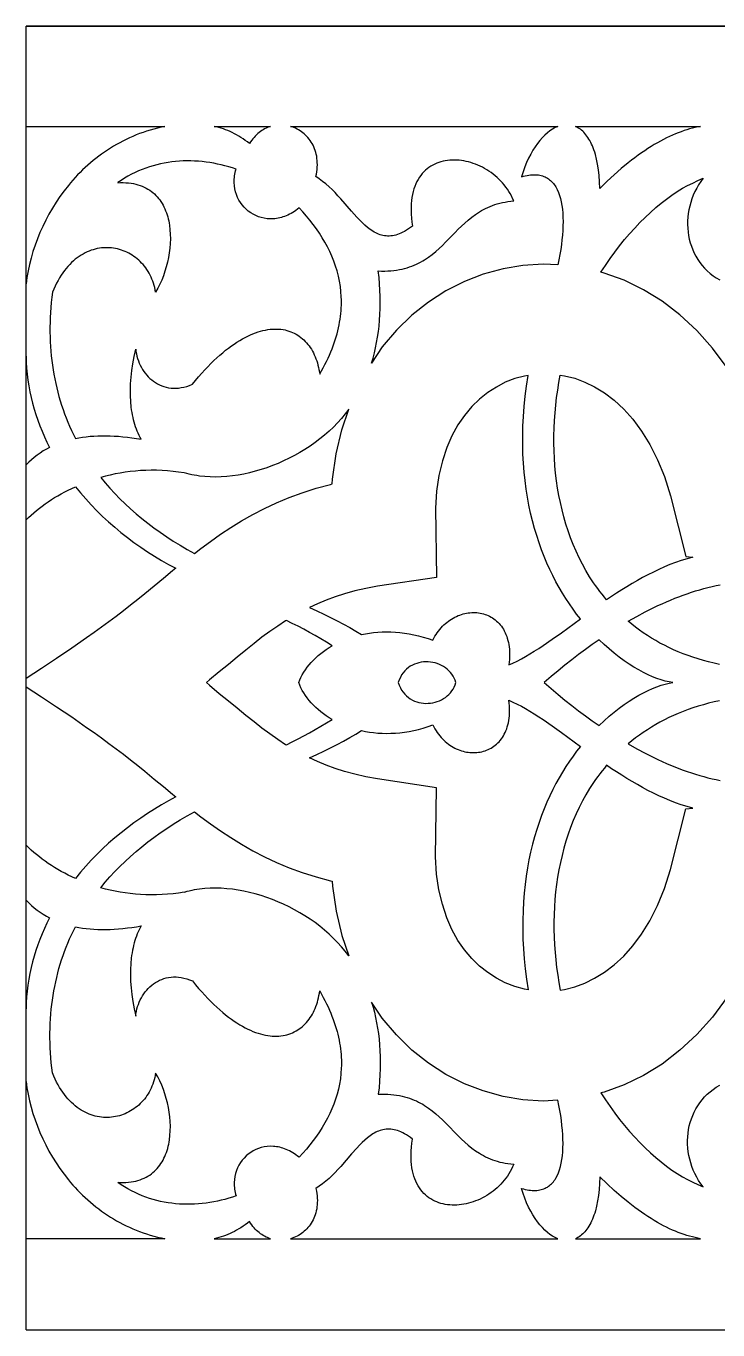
# Model space of a CAD drawing. Extents: x -52 to 65, y 51 to 91.
# Drawn here: x -51.87 to -30.65, y 51.4 to 91.4 of the extents above; entities that cross this region are included whole.
import ezdxf

# ---------------------------------------------------------------- set-up
doc = ezdxf.new("R2010")
doc.units = 0
doc.header["$MEASUREMENT"] = 0
doc.layers.get('0').update_dxf_attribs({"linetype": 'CONTINUOUS'})
doc.layers.add('LAYER_1', color=18, linetype='CONTINUOUS')

msp = doc.modelspace()

# ---------------------------------------------------------------- linework, layer by layer
msp.add_line((-51.868, 51.402), (-51.868, 91.402))
at = {"layer": 'LAYER_1'}
for points in [[(64.584, 91.402), (-30.084, 91.402), (-51.868, 91.402)], [(64.584, 91.388), (-51.868, 91.388)], [(-30.368, 80.915), (-30.817, 81.525), (-31.299, 82.058), (-31.82, 82.54), (-32.364, 82.963), (-32.937, 83.314), (-33.529, 83.602), (-34.14, 83.826), (-34.241, 83.849), (-34.103, 84.061), (-33.961, 84.267), (-33.816, 84.467), (-33.667, 84.662), (-33.515, 84.85), (-33.359, 85.031), (-33.202, 85.206), (-33.042, 85.373), (-32.881, 85.533), (-32.718, 85.686), (-32.555, 85.831), (-32.39, 85.968), (-32.226, 86.096), (-32.061, 86.215), (-31.897, 86.326), (-31.733, 86.428), (-31.581, 86.509), (-31.425, 86.587), (-31.266, 86.661), (-31.103, 86.731), (-31.176, 86.633), (-31.243, 86.532), (-31.303, 86.428), (-31.358, 86.322), (-31.407, 86.214), (-31.45, 86.105), (-31.486, 85.993), (-31.517, 85.881), (-31.542, 85.768), (-31.561, 85.654), (-31.574, 85.539), (-31.582, 85.425), (-31.583, 85.311), (-31.578, 85.197), (-31.568, 85.084), (-31.551, 84.972), (-31.529, 84.862), (-31.5, 84.753), (-31.466, 84.646), (-31.426, 84.541), (-31.38, 84.439), (-31.328, 84.339), (-31.271, 84.242), (-31.207, 84.149), (-31.137, 84.059), (-31.062, 83.974), (-30.981, 83.892), (-30.894, 83.815), (-30.801, 83.742), (-30.702, 83.675), (-30.598, 83.612)], [(-30.6, 71.817), (-30.769, 71.854), (-30.936, 71.895), (-31.099, 71.939), (-31.259, 71.987), (-31.416, 72.037), (-31.569, 72.091), (-31.72, 72.147), (-31.868, 72.207), (-32.012, 72.27), (-32.154, 72.335), (-32.292, 72.404), (-32.428, 72.475), (-32.56, 72.549), (-32.69, 72.626), (-32.816, 72.705), (-32.94, 72.787), (-33.061, 72.872), (-33.178, 72.959), (-33.293, 73.049), (-33.405, 73.141), (-33.143, 73.29), (-32.881, 73.43), (-32.621, 73.56), (-32.491, 73.622), (-32.361, 73.682), (-32.232, 73.739), (-32.103, 73.793), (-31.975, 73.846), (-31.846, 73.896), (-31.718, 73.943), (-31.591, 73.988), (-31.463, 74.031), (-31.336, 74.072), (-31.209, 74.109), (-31.082, 74.145), (-30.956, 74.178), (-30.83, 74.209), (-30.704, 74.237), (-30.579, 74.263)], [(-30.6, 70.705), (-30.769, 70.667), (-30.936, 70.626), (-31.099, 70.582), (-31.259, 70.535), (-31.416, 70.484), (-31.569, 70.431), (-31.72, 70.374), (-31.868, 70.314), (-32.012, 70.252), (-32.154, 70.186), (-32.292, 70.118), (-32.428, 70.046), (-32.56, 69.972), (-32.69, 69.896), (-32.816, 69.816), (-32.94, 69.734), (-33.061, 69.65), (-33.178, 69.562), (-33.293, 69.473), (-33.405, 69.381), (-33.143, 69.231), (-32.881, 69.092), (-32.621, 68.961), (-32.491, 68.899), (-32.362, 68.84), (-32.232, 68.783), (-32.103, 68.728), (-31.975, 68.676), (-31.847, 68.626), (-31.718, 68.578), (-31.591, 68.533), (-31.463, 68.49), (-31.336, 68.45), (-31.209, 68.412), (-31.083, 68.376), (-30.956, 68.343), (-30.83, 68.312), (-30.704, 68.284), (-30.579, 68.258)], [(-30.368, 61.606), (-30.817, 60.996), (-31.299, 60.464), (-31.82, 59.981), (-32.364, 59.558), (-32.937, 59.207), (-33.529, 58.919), (-34.139, 58.695), (-34.241, 58.673), (-34.103, 58.461), (-33.961, 58.255), (-33.816, 58.055), (-33.667, 57.86), (-33.514, 57.672), (-33.359, 57.491), (-33.202, 57.316), (-33.042, 57.149), (-32.881, 56.988), (-32.718, 56.836), (-32.555, 56.691), (-32.39, 56.554), (-32.226, 56.426), (-32.061, 56.306), (-31.897, 56.196), (-31.733, 56.094), (-31.581, 56.013), (-31.426, 55.935), (-31.266, 55.86), (-31.103, 55.79), (-31.176, 55.888), (-31.243, 55.989), (-31.303, 56.093), (-31.358, 56.199), (-31.407, 56.307), (-31.45, 56.417), (-31.486, 56.528), (-31.517, 56.64), (-31.542, 56.754), (-31.561, 56.868), (-31.574, 56.982), (-31.582, 57.097), (-31.583, 57.211), (-31.578, 57.324), (-31.567, 57.437), (-31.551, 57.549), (-31.529, 57.66), (-31.5, 57.769), (-31.466, 57.876), (-31.426, 57.981), (-31.38, 58.083), (-31.328, 58.183), (-31.27, 58.279), (-31.207, 58.372), (-31.137, 58.462), (-31.062, 58.548), (-30.981, 58.63), (-30.894, 58.707), (-30.801, 58.779), (-30.702, 58.847), (-30.598, 58.909)], [(-51.868, 51.402), (64.584, 51.402)], [(-51.868, 51.402), (-30.084, 51.402), (64.584, 51.402)]]:
    msp.add_lwpolyline(points, dxfattribs=at)
for points in [[(-51.868, 83.496), (-51.868, 88.323), (-47.611, 88.323), (-47.726, 88.299), (-47.84, 88.272), (-47.952, 88.243), (-48.063, 88.211), (-48.172, 88.177), (-48.28, 88.14), (-48.387, 88.102), (-48.492, 88.061), (-48.596, 88.018), (-48.699, 87.972), (-48.8, 87.925), (-48.899, 87.875), (-48.997, 87.824), (-49.094, 87.77), (-49.189, 87.714), (-49.283, 87.657), (-49.375, 87.598), (-49.465, 87.537), (-49.554, 87.474), (-49.642, 87.409), (-49.728, 87.343), (-49.812, 87.274), (-49.895, 87.205), (-49.977, 87.134), (-50.057, 87.061), (-50.135, 86.987), (-50.212, 86.911), (-50.287, 86.834), (-50.36, 86.756), (-50.432, 86.676), (-50.503, 86.595), (-50.571, 86.513), (-50.704, 86.345), (-50.83, 86.173), (-50.949, 85.996), (-51.062, 85.817), (-51.168, 85.633), (-51.267, 85.447), (-51.359, 85.258), (-51.444, 85.067), (-51.522, 84.874), (-51.593, 84.679), (-51.657, 84.483), (-51.714, 84.286), (-51.764, 84.089), (-51.806, 83.891), (-51.841, 83.693)], [(-44.377, 88.323), (-44.422, 88.307), (-44.466, 88.289), (-44.51, 88.269), (-44.554, 88.247), (-44.597, 88.223), (-44.639, 88.196), (-44.681, 88.167), (-44.722, 88.136), (-44.762, 88.102), (-44.802, 88.066), (-44.84, 88.028), (-44.878, 87.987), (-44.914, 87.943), (-44.95, 87.898), (-44.984, 87.849), (-45.017, 87.799), (-45.081, 87.848), (-45.147, 87.895), (-45.212, 87.94), (-45.278, 87.983), (-45.344, 88.024), (-45.411, 88.062), (-45.478, 88.098), (-45.546, 88.132), (-45.613, 88.163), (-45.681, 88.193), (-45.75, 88.22), (-45.818, 88.245), (-45.887, 88.268), (-45.957, 88.288), (-46.026, 88.307), (-46.096, 88.323)], [(-35.563, 88.323), (-35.643, 88.286), (-35.723, 88.241), (-35.802, 88.188), (-35.881, 88.127), (-35.959, 88.058), (-36.036, 87.98), (-36.112, 87.895), (-36.185, 87.802), (-36.257, 87.701), (-36.326, 87.592), (-36.393, 87.476), (-36.456, 87.351), (-36.517, 87.219), (-36.573, 87.08), (-36.626, 86.933), (-36.675, 86.778), (-36.616, 86.795), (-36.559, 86.809), (-36.504, 86.82), (-36.45, 86.829), (-36.397, 86.836), (-36.347, 86.84), (-36.297, 86.842), (-36.249, 86.841), (-36.202, 86.838), (-36.157, 86.833), (-36.114, 86.825), (-36.071, 86.816), (-36.031, 86.804), (-35.991, 86.79), (-35.953, 86.774), (-35.916, 86.756), (-35.881, 86.736), (-35.847, 86.713), (-35.815, 86.689), (-35.783, 86.663), (-35.753, 86.635), (-35.725, 86.605), (-35.697, 86.573), (-35.671, 86.539), (-35.646, 86.504), (-35.623, 86.467), (-35.58, 86.387), (-35.541, 86.301), (-35.508, 86.209), (-35.479, 86.11), (-35.455, 86.005), (-35.436, 85.895), (-35.421, 85.78), (-35.41, 85.66), (-35.404, 85.534), (-35.402, 85.405), (-35.404, 85.27), (-35.41, 85.132), (-35.42, 84.99), (-35.434, 84.845), (-35.452, 84.697), (-35.473, 84.545), (-35.498, 84.391), (-35.527, 84.234), (-35.559, 84.075), (-36.007, 84.101), (-36.632, 84.059), (-37.239, 83.956), (-37.846, 83.789), (-38.428, 83.569), (-38.996, 83.28), (-39.526, 82.935), (-40.037, 82.535), (-40.505, 82.07), (-40.944, 81.559), (-41.273, 81.065), (-41.229, 81.217), (-41.188, 81.373), (-41.151, 81.532), (-41.118, 81.694), (-41.089, 81.86), (-41.064, 82.028), (-41.044, 82.2), (-41.028, 82.375), (-41.016, 82.554), (-41.009, 82.735), (-41.007, 82.92), (-41.009, 83.107), (-41.016, 83.298), (-41.028, 83.492), (-41.045, 83.688), (-41.068, 83.888), (-40.966, 83.885), (-40.868, 83.886), (-40.773, 83.889), (-40.681, 83.895), (-40.592, 83.904), (-40.505, 83.916), (-40.421, 83.93), (-40.34, 83.947), (-40.261, 83.967), (-40.184, 83.988), (-40.11, 84.012), (-40.038, 84.039), (-39.968, 84.067), (-39.9, 84.097), (-39.833, 84.129), (-39.769, 84.163), (-39.706, 84.198), (-39.645, 84.235), (-39.528, 84.314), (-39.415, 84.398), (-39.307, 84.486), (-39.203, 84.578), (-39.102, 84.674), (-39.003, 84.771), (-38.905, 84.87), (-38.711, 85.069), (-38.613, 85.168), (-38.514, 85.265), (-38.412, 85.36), (-38.307, 85.452), (-38.198, 85.54), (-38.084, 85.623), (-37.965, 85.702), (-37.903, 85.739), (-37.84, 85.774), (-37.775, 85.808), (-37.707, 85.839), (-37.638, 85.869), (-37.567, 85.897), (-37.494, 85.923), (-37.419, 85.947), (-37.341, 85.968), (-37.261, 85.987), (-37.178, 86.004), (-37.093, 86.018), (-37.005, 86.03), (-36.914, 86.038), (-36.947, 86.114), (-36.983, 86.189), (-37.022, 86.261), (-37.064, 86.331), (-37.108, 86.399), (-37.155, 86.464), (-37.205, 86.528), (-37.257, 86.589), (-37.311, 86.648), (-37.367, 86.705), (-37.425, 86.759), (-37.485, 86.811), (-37.546, 86.86), (-37.61, 86.907), (-37.674, 86.951), (-37.74, 86.993), (-37.807, 87.033), (-37.876, 87.069), (-37.945, 87.103), (-38.015, 87.135), (-38.086, 87.163), (-38.157, 87.189), (-38.229, 87.212), (-38.301, 87.232), (-38.373, 87.249), (-38.446, 87.264), (-38.518, 87.275), (-38.59, 87.284), (-38.662, 87.289), (-38.734, 87.291), (-38.804, 87.29), (-38.875, 87.286), (-38.944, 87.279), (-39.013, 87.268), (-39.08, 87.255), (-39.147, 87.238), (-39.212, 87.217), (-39.275, 87.194), (-39.337, 87.166), (-39.398, 87.136), (-39.456, 87.102), (-39.513, 87.064), (-39.568, 87.023), (-39.62, 86.978), (-39.67, 86.929), (-39.718, 86.877), (-39.763, 86.821), (-39.806, 86.762), (-39.846, 86.698), (-39.882, 86.631), (-39.916, 86.56), (-39.947, 86.485), (-39.974, 86.406), (-39.998, 86.323), (-40.019, 86.235), (-40.035, 86.144), (-40.048, 86.049), (-40.057, 85.95), (-40.062, 85.846), (-40.063, 85.739), (-40.06, 85.627), (-40.052, 85.51), (-40.039, 85.39), (-40.022, 85.265), (-40.083, 85.219), (-40.143, 85.177), (-40.202, 85.139), (-40.259, 85.104), (-40.316, 85.074), (-40.371, 85.048), (-40.426, 85.025), (-40.479, 85.006), (-40.532, 84.99), (-40.583, 84.977), (-40.634, 84.968), (-40.684, 84.962), (-40.733, 84.959), (-40.782, 84.959), (-40.83, 84.962), (-40.877, 84.968), (-40.923, 84.977), (-40.969, 84.988), (-41.014, 85.002), (-41.058, 85.018), (-41.103, 85.037), (-41.146, 85.058), (-41.189, 85.081), (-41.232, 85.106), (-41.316, 85.163), (-41.399, 85.226), (-41.481, 85.296), (-41.562, 85.372), (-41.643, 85.454), (-41.724, 85.539), (-41.886, 85.72), (-42.218, 86.102), (-42.305, 86.198), (-42.394, 86.292), (-42.485, 86.383), (-42.578, 86.472), (-42.674, 86.557), (-42.774, 86.638), (-42.876, 86.714), (-42.983, 86.783), (-42.967, 86.858), (-42.954, 86.932), (-42.945, 87.005), (-42.939, 87.075), (-42.936, 87.145), (-42.937, 87.212), (-42.941, 87.279), (-42.947, 87.343), (-42.957, 87.406), (-42.969, 87.467), (-42.984, 87.526), (-43.001, 87.584), (-43.022, 87.64), (-43.044, 87.694), (-43.069, 87.746), (-43.096, 87.797), (-43.125, 87.845), (-43.156, 87.892), (-43.189, 87.936), (-43.224, 87.979), (-43.261, 88.019), (-43.3, 88.058), (-43.34, 88.094), (-43.381, 88.128), (-43.424, 88.161), (-43.468, 88.191), (-43.514, 88.218), (-43.56, 88.244), (-43.608, 88.267), (-43.657, 88.288), (-43.706, 88.307), (-43.756, 88.323)], [(-31.189, 88.323), (-31.271, 88.307), (-31.353, 88.289), (-31.436, 88.269), (-31.52, 88.246), (-31.605, 88.22), (-31.691, 88.193), (-31.778, 88.162), (-31.866, 88.129), (-31.955, 88.093), (-32.044, 88.055), (-32.135, 88.014), (-32.227, 87.97), (-32.319, 87.923), (-32.413, 87.873), (-32.507, 87.82), (-32.603, 87.764), (-32.7, 87.705), (-32.797, 87.643), (-32.896, 87.578), (-32.996, 87.51), (-33.097, 87.438), (-33.199, 87.364), (-33.302, 87.285), (-33.406, 87.204), (-33.617, 87.03), (-33.833, 86.842), (-34.053, 86.64), (-34.278, 86.423), (-34.285, 86.626), (-34.297, 86.817), (-34.317, 86.996), (-34.342, 87.164), (-34.374, 87.321), (-34.411, 87.466), (-34.431, 87.534), (-34.453, 87.6), (-34.476, 87.663), (-34.5, 87.723), (-34.525, 87.781), (-34.552, 87.835), (-34.579, 87.887), (-34.608, 87.937), (-34.637, 87.983), (-34.668, 88.027), (-34.699, 88.068), (-34.732, 88.107), (-34.765, 88.143), (-34.799, 88.177), (-34.834, 88.207), (-34.869, 88.236), (-34.906, 88.261), (-34.943, 88.284), (-34.98, 88.305), (-35.018, 88.323)], [(-50.355, 78.751), (-50.246, 78.772), (-50.134, 78.79), (-50.021, 78.805), (-49.905, 78.817), (-49.787, 78.825), (-49.667, 78.831), (-49.544, 78.834), (-49.419, 78.834), (-49.292, 78.831), (-49.163, 78.825), (-49.032, 78.816), (-48.898, 78.804), (-48.762, 78.788), (-48.623, 78.77), (-48.483, 78.749), (-48.34, 78.725), (-48.34, 78.725), (-48.371, 78.784), (-48.402, 78.846), (-48.431, 78.909), (-48.458, 78.973), (-48.484, 79.04), (-48.508, 79.108), (-48.531, 79.177), (-48.552, 79.249), (-48.572, 79.322), (-48.589, 79.396), (-48.605, 79.473), (-48.62, 79.551), (-48.632, 79.631), (-48.643, 79.713), (-48.66, 79.881), (-48.669, 80.057), (-48.67, 80.24), (-48.663, 80.43), (-48.649, 80.627), (-48.626, 80.832), (-48.595, 81.044), (-48.556, 81.264), (-48.507, 81.492), (-48.498, 81.418), (-48.485, 81.344), (-48.468, 81.272), (-48.448, 81.201), (-48.424, 81.131), (-48.397, 81.063), (-48.367, 80.996), (-48.333, 80.932), (-48.296, 80.869), (-48.257, 80.808), (-48.214, 80.75), (-48.168, 80.695), (-48.12, 80.642), (-48.069, 80.592), (-48.015, 80.546), (-47.959, 80.503), (-47.9, 80.463), (-47.839, 80.427), (-47.775, 80.394), (-47.709, 80.366), (-47.641, 80.342), (-47.571, 80.323), (-47.498, 80.308), (-47.424, 80.298), (-47.348, 80.293), (-47.27, 80.293), (-47.19, 80.298), (-47.109, 80.309), (-47.026, 80.325), (-46.942, 80.348), (-46.856, 80.376), (-46.769, 80.411), (-46.673, 80.529), (-46.577, 80.642), (-46.482, 80.75), (-46.388, 80.853), (-46.294, 80.952), (-46.201, 81.047), (-46.109, 81.137), (-46.017, 81.222), (-45.927, 81.304), (-45.837, 81.381), (-45.748, 81.454), (-45.66, 81.522), (-45.573, 81.587), (-45.486, 81.647), (-45.401, 81.704), (-45.317, 81.756), (-45.233, 81.805), (-45.151, 81.85), (-45.069, 81.891), (-44.989, 81.928), (-44.91, 81.962), (-44.832, 81.992), (-44.755, 82.018), (-44.679, 82.041), (-44.604, 82.06), (-44.531, 82.076), (-44.458, 82.089), (-44.387, 82.099), (-44.318, 82.105), (-44.249, 82.108), (-44.182, 82.108), (-44.116, 82.105), (-44.052, 82.099), (-43.989, 82.09), (-43.927, 82.078), (-43.867, 82.063), (-43.809, 82.045), (-43.751, 82.025), (-43.696, 82.002), (-43.642, 81.976), (-43.589, 81.948), (-43.538, 81.917), (-43.489, 81.884), (-43.441, 81.849), (-43.395, 81.811), (-43.35, 81.771), (-43.307, 81.728), (-43.266, 81.684), (-43.227, 81.637), (-43.19, 81.588), (-43.154, 81.537), (-43.12, 81.485), (-43.088, 81.43), (-43.058, 81.374), (-43.029, 81.315), (-43.003, 81.255), (-42.979, 81.194), (-42.956, 81.13), (-42.936, 81.066), (-42.917, 80.999), (-42.901, 80.931), (-42.886, 80.862), (-42.874, 80.792), (-42.864, 80.72), (-42.807, 80.82), (-42.754, 80.919), (-42.703, 81.017), (-42.654, 81.114), (-42.608, 81.211), (-42.565, 81.307), (-42.525, 81.403), (-42.486, 81.498), (-42.451, 81.592), (-42.418, 81.685), (-42.387, 81.778), (-42.359, 81.87), (-42.333, 81.961), (-42.31, 82.052), (-42.288, 82.142), (-42.27, 82.232), (-42.253, 82.32), (-42.239, 82.408), (-42.227, 82.496), (-42.217, 82.583), (-42.209, 82.669), (-42.203, 82.755), (-42.2, 82.839), (-42.198, 82.924), (-42.199, 83.007), (-42.201, 83.091), (-42.212, 83.255), (-42.231, 83.417), (-42.257, 83.576), (-42.29, 83.733), (-42.33, 83.888), (-42.377, 84.04), (-42.431, 84.19), (-42.49, 84.338), (-42.556, 84.484), (-42.628, 84.627), (-42.705, 84.768), (-42.787, 84.908), (-42.874, 85.044), (-42.967, 85.179), (-43.063, 85.312), (-43.165, 85.443), (-43.27, 85.572), (-43.379, 85.699), (-43.492, 85.824), (-43.541, 85.785), (-43.591, 85.748), (-43.641, 85.714), (-43.69, 85.683), (-43.74, 85.654), (-43.79, 85.627), (-43.84, 85.603), (-43.89, 85.581), (-43.94, 85.562), (-43.99, 85.545), (-44.04, 85.53), (-44.089, 85.517), (-44.139, 85.507), (-44.188, 85.498), (-44.236, 85.492), (-44.285, 85.488), (-44.381, 85.486), (-44.474, 85.491), (-44.566, 85.505), (-44.655, 85.525), (-44.742, 85.552), (-44.825, 85.587), (-44.905, 85.627), (-44.981, 85.674), (-45.053, 85.726), (-45.121, 85.784), (-45.184, 85.847), (-45.242, 85.915), (-45.294, 85.988), (-45.341, 86.065), (-45.382, 86.146), (-45.416, 86.231), (-45.444, 86.319), (-45.465, 86.411), (-45.479, 86.505), (-45.485, 86.602), (-45.485, 86.651), (-45.483, 86.701), (-45.479, 86.752), (-45.473, 86.803), (-45.465, 86.854), (-45.454, 86.906), (-45.442, 86.958), (-45.427, 87.01), (-45.54, 87.048), (-45.654, 87.082), (-45.769, 87.114), (-45.884, 87.143), (-45.999, 87.169), (-46.115, 87.193), (-46.232, 87.213), (-46.348, 87.229), (-46.465, 87.243), (-46.582, 87.254), (-46.699, 87.261), (-46.816, 87.266), (-46.933, 87.266), (-47.05, 87.264), (-47.166, 87.258), (-47.283, 87.249), (-47.399, 87.236), (-47.515, 87.22), (-47.63, 87.2), (-47.745, 87.177), (-47.859, 87.149), (-47.972, 87.119), (-48.085, 87.084), (-48.197, 87.046), (-48.308, 87.004), (-48.418, 86.958), (-48.528, 86.908), (-48.636, 86.854), (-48.743, 86.796), (-48.849, 86.734), (-48.954, 86.668), (-49.057, 86.598), (-49.058, 86.597), (-48.971, 86.6), (-48.887, 86.6), (-48.805, 86.597), (-48.726, 86.591), (-48.65, 86.581), (-48.576, 86.568), (-48.505, 86.553), (-48.437, 86.534), (-48.371, 86.513), (-48.307, 86.489), (-48.246, 86.462), (-48.188, 86.433), (-48.132, 86.401), (-48.078, 86.367), (-48.027, 86.33), (-47.978, 86.292), (-47.931, 86.251), (-47.887, 86.207), (-47.845, 86.162), (-47.805, 86.115), (-47.768, 86.066), (-47.733, 86.015), (-47.699, 85.962), (-47.668, 85.908), (-47.64, 85.852), (-47.613, 85.794), (-47.588, 85.736), (-47.565, 85.675), (-47.545, 85.614), (-47.526, 85.551), (-47.509, 85.487), (-47.495, 85.422), (-47.482, 85.356), (-47.471, 85.289), (-47.455, 85.153), (-47.446, 85.014), (-47.444, 84.873), (-47.448, 84.73), (-47.46, 84.587), (-47.478, 84.443), (-47.502, 84.3), (-47.532, 84.158), (-47.568, 84.017), (-47.61, 83.878), (-47.657, 83.742), (-47.709, 83.61), (-47.766, 83.481), (-47.828, 83.357), (-47.895, 83.238), (-47.907, 83.309), (-47.922, 83.379), (-47.939, 83.447), (-47.959, 83.513), (-47.982, 83.578), (-48.007, 83.641), (-48.034, 83.703), (-48.063, 83.763), (-48.094, 83.821), (-48.128, 83.877), (-48.163, 83.932), (-48.201, 83.985), (-48.24, 84.036), (-48.281, 84.085), (-48.324, 84.132), (-48.368, 84.177), (-48.414, 84.22), (-48.462, 84.261), (-48.511, 84.3), (-48.561, 84.336), (-48.613, 84.371), (-48.666, 84.403), (-48.72, 84.433), (-48.775, 84.461), (-48.831, 84.486), (-48.888, 84.509), (-48.946, 84.53), (-49.005, 84.548), (-49.065, 84.563), (-49.125, 84.576), (-49.185, 84.587), (-49.247, 84.595), (-49.308, 84.6), (-49.371, 84.603), (-49.433, 84.602), (-49.496, 84.6), (-49.559, 84.594), (-49.622, 84.585), (-49.684, 84.574), (-49.747, 84.559), (-49.81, 84.542), (-49.873, 84.522), (-49.935, 84.498), (-49.997, 84.472), (-50.059, 84.442), (-50.12, 84.409), (-50.181, 84.374), (-50.241, 84.334), (-50.3, 84.292), (-50.359, 84.246), (-50.417, 84.197), (-50.474, 84.145), (-50.53, 84.089), (-50.585, 84.029), (-50.639, 83.967), (-50.691, 83.9), (-50.743, 83.83), (-50.793, 83.757), (-50.842, 83.679), (-50.889, 83.599), (-50.935, 83.514), (-50.979, 83.425), (-51.021, 83.333), (-51.062, 83.237), (-51.081, 83.081), (-51.096, 82.925), (-51.109, 82.771), (-51.12, 82.618), (-51.128, 82.465), (-51.133, 82.314), (-51.135, 82.164), (-51.135, 82.014), (-51.132, 81.866), (-51.127, 81.719), (-51.119, 81.573), (-51.108, 81.428), (-51.095, 81.284), (-51.079, 81.14), (-51.061, 80.998), (-51.04, 80.858), (-51.016, 80.718), (-50.99, 80.579), (-50.961, 80.441), (-50.93, 80.305), (-50.896, 80.169), (-50.859, 80.035), (-50.82, 79.901), (-50.779, 79.769), (-50.735, 79.638), (-50.688, 79.508), (-50.639, 79.379), (-50.587, 79.251), (-50.533, 79.124), (-50.476, 78.999), (-50.417, 78.875)], [(-51.868, 77.938), (-51.868, 81.273), (-51.864, 81.089), (-51.854, 80.905), (-51.837, 80.722), (-51.816, 80.541), (-51.788, 80.361), (-51.755, 80.182), (-51.717, 80.005), (-51.673, 79.829), (-51.624, 79.654), (-51.571, 79.481), (-51.512, 79.31), (-51.448, 79.14), (-51.379, 78.972), (-51.306, 78.805), (-51.228, 78.641), (-51.146, 78.478), (-51.246, 78.424), (-51.344, 78.366), (-51.438, 78.304), (-51.53, 78.238), (-51.619, 78.169), (-51.705, 78.096), (-51.788, 78.019)], [(-43.179, 73.569), (-42.957, 73.466), (-42.741, 73.363), (-42.531, 73.26), (-42.328, 73.157), (-42.131, 73.053), (-41.941, 72.949), (-41.758, 72.843), (-41.584, 72.736), (-41.462, 72.76), (-41.337, 72.78), (-41.21, 72.796), (-41.081, 72.808), (-40.949, 72.815), (-40.816, 72.818), (-40.681, 72.816), (-40.543, 72.809), (-40.404, 72.797), (-40.264, 72.779), (-40.122, 72.757), (-39.978, 72.729), (-39.834, 72.695), (-39.688, 72.656), (-39.54, 72.61), (-39.392, 72.559), (-39.362, 72.62), (-39.329, 72.68), (-39.295, 72.736), (-39.259, 72.791), (-39.221, 72.843), (-39.182, 72.893), (-39.141, 72.941), (-39.099, 72.987), (-39.056, 73.03), (-39.011, 73.071), (-38.966, 73.109), (-38.919, 73.145), (-38.872, 73.179), (-38.823, 73.211), (-38.774, 73.24), (-38.724, 73.267), (-38.673, 73.292), (-38.622, 73.314), (-38.571, 73.334), (-38.519, 73.352), (-38.466, 73.367), (-38.414, 73.38), (-38.361, 73.391), (-38.308, 73.399), (-38.255, 73.405), (-38.203, 73.409), (-38.15, 73.41), (-38.098, 73.409), (-38.046, 73.406), (-37.994, 73.4), (-37.943, 73.392), (-37.893, 73.381), (-37.843, 73.369), (-37.794, 73.354), (-37.746, 73.336), (-37.698, 73.316), (-37.652, 73.294), (-37.607, 73.27), (-37.563, 73.243), (-37.52, 73.214), (-37.478, 73.182), (-37.438, 73.148), (-37.399, 73.112), (-37.362, 73.073), (-37.326, 73.032), (-37.292, 72.989), (-37.26, 72.943), (-37.23, 72.895), (-37.202, 72.845), (-37.176, 72.792), (-37.151, 72.737), (-37.129, 72.679), (-37.11, 72.619), (-37.092, 72.557), (-37.078, 72.492), (-37.065, 72.425), (-37.055, 72.355), (-37.048, 72.283), (-37.044, 72.209), (-37.043, 72.132), (-37.044, 72.053), (-37.048, 71.971), (-37.056, 71.887), (-37.067, 71.801), (-36.939, 71.857), (-36.81, 71.919), (-36.68, 71.987), (-36.549, 72.06), (-36.417, 72.138), (-36.283, 72.221), (-36.148, 72.307), (-36.012, 72.398), (-35.735, 72.589), (-35.453, 72.792), (-34.871, 73.219), (-34.984, 73.365), (-35.096, 73.516), (-35.206, 73.673), (-35.313, 73.836), (-35.418, 74.004), (-35.52, 74.178), (-35.619, 74.357), (-35.715, 74.542), (-35.807, 74.733), (-35.896, 74.929), (-35.98, 75.13), (-36.061, 75.337), (-36.138, 75.55), (-36.209, 75.769), (-36.277, 75.993), (-36.339, 76.223), (-36.395, 76.458), (-36.447, 76.699), (-36.493, 76.946), (-36.533, 77.199), (-36.567, 77.457), (-36.594, 77.721), (-36.615, 77.991), (-36.63, 78.267), (-36.637, 78.548), (-36.637, 78.836), (-36.63, 79.129), (-36.615, 79.427), (-36.592, 79.732), (-36.561, 80.043), (-36.522, 80.359), (-36.475, 80.681), (-36.585, 80.663), (-36.881, 80.585), (-37.172, 80.476), (-37.444, 80.326), (-37.707, 80.159), (-37.96, 79.959), (-38.199, 79.728), (-38.423, 79.458), (-38.624, 79.172), (-38.81, 78.835), (-38.962, 78.474), (-39.097, 78.061), (-39.206, 77.617), (-39.277, 77.136), (-39.311, 76.607), (-39.277, 74.486), (-41.087, 74.215), (-41.45, 74.148), (-41.789, 74.073), (-42.099, 73.987), (-42.391, 73.896), (-42.668, 73.792), (-42.935, 73.678)], [(-31.419, 75.112), (-31.598, 75.062), (-31.775, 75.007), (-31.95, 74.946), (-32.123, 74.879), (-32.294, 74.808), (-32.464, 74.733), (-32.631, 74.653), (-32.797, 74.57), (-32.961, 74.482), (-33.123, 74.392), (-33.284, 74.299), (-33.443, 74.202), (-33.601, 74.104), (-33.757, 74.004), (-34.064, 73.798), (-34.135, 73.883), (-34.204, 73.969), (-34.272, 74.056), (-34.338, 74.145), (-34.402, 74.235), (-34.464, 74.325), (-34.585, 74.51), (-34.698, 74.7), (-34.805, 74.893), (-34.906, 75.09), (-35, 75.291), (-35.088, 75.495), (-35.169, 75.702), (-35.244, 75.912), (-35.314, 76.126), (-35.376, 76.342), (-35.433, 76.56), (-35.484, 76.781), (-35.529, 77.004), (-35.568, 77.228), (-35.601, 77.455), (-35.629, 77.683), (-35.65, 77.912), (-35.667, 78.142), (-35.677, 78.373), (-35.682, 78.605), (-35.681, 78.838), (-35.675, 79.071), (-35.664, 79.304), (-35.647, 79.537), (-35.625, 79.769), (-35.598, 80.002), (-35.566, 80.233), (-35.529, 80.464), (-35.486, 80.694), (-35.358, 80.676), (-35.042, 80.595), (-34.737, 80.482), (-34.432, 80.331), (-34.126, 80.149), (-33.83, 79.923), (-33.539, 79.651), (-33.266, 79.341), (-32.994, 78.978), (-32.737, 78.565), (-32.502, 78.095), (-32.288, 77.579), (-32.101, 76.994), (-31.638, 75.13)], [(-47.017, 77.695), (-47.19, 77.72), (-47.361, 77.741), (-47.531, 77.756), (-47.699, 77.767), (-47.866, 77.773), (-48.031, 77.774), (-48.195, 77.77), (-48.356, 77.763), (-48.516, 77.751), (-48.674, 77.734), (-48.83, 77.714), (-48.984, 77.69), (-49.136, 77.661), (-49.286, 77.629), (-49.433, 77.594), (-49.579, 77.555), (-49.441, 77.387), (-49.298, 77.223), (-49.149, 77.061), (-48.994, 76.902), (-48.834, 76.746), (-48.668, 76.593), (-48.497, 76.443), (-48.32, 76.295), (-48.138, 76.151), (-47.95, 76.009), (-47.756, 75.871), (-47.557, 75.735), (-47.353, 75.603), (-47.143, 75.473), (-46.928, 75.347), (-46.707, 75.223), (-46.511, 75.376), (-46.215, 75.594), (-45.91, 75.812), (-45.585, 76.018), (-45.26, 76.22), (-44.916, 76.42), (-44.558, 76.602), (-44.185, 76.776), (-43.799, 76.942), (-43.398, 77.085), (-42.973, 77.222), (-42.534, 77.342), (-42.482, 77.355), (-42.472, 77.503), (-42.362, 78.277), (-42.181, 79.019), (-41.975, 79.645), (-42.083, 79.503), (-42.198, 79.365), (-42.318, 79.23), (-42.445, 79.1), (-42.578, 78.975), (-42.716, 78.854), (-42.86, 78.737), (-43.007, 78.625), (-43.159, 78.518), (-43.315, 78.416), (-43.475, 78.319), (-43.638, 78.228), (-43.804, 78.141), (-43.972, 78.06), (-44.142, 77.985), (-44.315, 77.916), (-44.488, 77.852), (-44.663, 77.795), (-44.838, 77.744), (-45.014, 77.699), (-45.19, 77.66), (-45.365, 77.628), (-45.54, 77.602), (-45.713, 77.584), (-45.885, 77.572), (-46.055, 77.568), (-46.223, 77.57), (-46.389, 77.58), (-46.552, 77.598), (-46.632, 77.609), (-46.711, 77.623), (-46.789, 77.638), (-46.867, 77.655), (-46.943, 77.675), (-47.019, 77.696)], [(-51.868, 71.391), (-51.868, 76.251), (-51.792, 76.325), (-51.713, 76.398), (-51.631, 76.469), (-51.547, 76.54), (-51.461, 76.609), (-51.372, 76.677), (-51.28, 76.744), (-51.187, 76.809), (-51.091, 76.873), (-50.993, 76.935), (-50.892, 76.995), (-50.79, 77.054), (-50.685, 77.111), (-50.578, 77.166), (-50.469, 77.22), (-50.358, 77.271), (-50.203, 77.08), (-50.041, 76.894), (-49.874, 76.712), (-49.701, 76.534), (-49.522, 76.36), (-49.339, 76.191), (-49.15, 76.026), (-48.958, 75.866), (-48.76, 75.711), (-48.559, 75.561), (-48.353, 75.415), (-48.144, 75.275), (-47.931, 75.14), (-47.716, 75.011), (-47.497, 74.887), (-47.275, 74.768), (-47.38, 74.686), (-47.652, 74.452), (-47.939, 74.223), (-48.225, 73.982), (-48.444, 73.806), (-48.664, 73.632), (-48.886, 73.461), (-49.109, 73.292), (-49.333, 73.124), (-49.558, 72.959), (-49.784, 72.796), (-50.012, 72.634), (-50.47, 72.315), (-50.932, 72.002), (-51.398, 71.694)], [(-43.508, 71.261), (-43.476, 71.341), (-43.44, 71.421), (-43.398, 71.501), (-43.352, 71.579), (-43.302, 71.656), (-43.247, 71.732), (-43.188, 71.807), (-43.125, 71.88), (-43.058, 71.952), (-42.987, 72.022), (-42.912, 72.089), (-42.833, 72.155), (-42.751, 72.218), (-42.665, 72.279), (-42.575, 72.337), (-42.482, 72.393), (-42.654, 72.499), (-42.827, 72.602), (-43.001, 72.703), (-43.176, 72.8), (-43.352, 72.895), (-43.529, 72.988), (-43.707, 73.078), (-43.885, 73.167), (-43.914, 73.156), (-44.152, 72.995), (-44.391, 72.824), (-44.635, 72.653), (-44.878, 72.455), (-45.132, 72.255), (-45.394, 72.037), (-45.661, 71.819), (-45.944, 71.591), (-46.239, 71.344), (-46.34, 71.261), (-46.239, 71.178), (-45.944, 70.931), (-45.661, 70.702), (-45.394, 70.484), (-45.132, 70.266), (-44.878, 70.066), (-44.635, 69.869), (-44.391, 69.698), (-44.152, 69.526), (-43.914, 69.365), (-43.885, 69.355), (-43.707, 69.443), (-43.529, 69.534), (-43.352, 69.626), (-43.176, 69.721), (-43.001, 69.819), (-42.827, 69.919), (-42.654, 70.022), (-42.482, 70.129), (-42.575, 70.184), (-42.665, 70.242), (-42.751, 70.303), (-42.833, 70.367), (-42.912, 70.432), (-42.987, 70.5), (-43.058, 70.57), (-43.125, 70.641), (-43.188, 70.714), (-43.247, 70.789), (-43.302, 70.865), (-43.352, 70.943), (-43.398, 71.021), (-43.44, 71.1), (-43.476, 71.18)], [(-32.035, 71.261), (-32.148, 71.28), (-32.267, 71.308), (-32.391, 71.344), (-32.52, 71.388), (-32.654, 71.441), (-32.792, 71.502), (-32.934, 71.571), (-33.078, 71.648), (-33.226, 71.734), (-33.376, 71.829), (-33.527, 71.932), (-33.68, 72.044), (-33.834, 72.164), (-33.989, 72.293), (-34.144, 72.431), (-34.298, 72.577), (-34.506, 72.432), (-34.714, 72.281), (-34.923, 72.124), (-35.132, 71.963), (-35.343, 71.796), (-35.554, 71.623), (-35.766, 71.445), (-35.978, 71.261), (-35.766, 71.077), (-35.554, 70.899), (-35.343, 70.726), (-35.132, 70.559), (-34.923, 70.397), (-34.714, 70.241), (-34.506, 70.09), (-34.298, 69.944), (-34.144, 70.091), (-33.989, 70.228), (-33.834, 70.357), (-33.68, 70.478), (-33.527, 70.589), (-33.376, 70.693), (-33.226, 70.787), (-33.078, 70.873), (-32.934, 70.951), (-32.792, 71.02), (-32.654, 71.081), (-32.52, 71.133), (-32.391, 71.177), (-32.267, 71.213), (-32.148, 71.241)], [(-38.691, 71.261), (-38.712, 71.331), (-38.739, 71.397), (-38.772, 71.459), (-38.81, 71.518), (-38.852, 71.573), (-38.9, 71.624), (-38.951, 71.671), (-39.006, 71.714), (-39.065, 71.752), (-39.126, 71.786), (-39.19, 71.816), (-39.257, 71.842), (-39.325, 71.862), (-39.394, 71.878), (-39.465, 71.889), (-39.536, 71.896), (-39.608, 71.897), (-39.679, 71.894), (-39.75, 71.885), (-39.82, 71.871), (-39.889, 71.851), (-39.957, 71.827), (-40.022, 71.796), (-40.085, 71.76), (-40.145, 71.719), (-40.202, 71.671), (-40.256, 71.618), (-40.305, 71.559), (-40.351, 71.494), (-40.391, 71.422), (-40.427, 71.345), (-40.457, 71.261), (-40.427, 71.177), (-40.391, 71.099), (-40.351, 71.028), (-40.305, 70.962), (-40.256, 70.903), (-40.202, 70.85), (-40.145, 70.803), (-40.085, 70.761), (-40.022, 70.725), (-39.957, 70.695), (-39.889, 70.67), (-39.82, 70.651), (-39.75, 70.637), (-39.679, 70.628), (-39.608, 70.624), (-39.536, 70.626), (-39.465, 70.632), (-39.394, 70.643), (-39.325, 70.659), (-39.257, 70.68), (-39.19, 70.705), (-39.126, 70.735), (-39.065, 70.77), (-39.006, 70.808), (-38.951, 70.851), (-38.9, 70.898), (-38.852, 70.949), (-38.81, 71.004), (-38.772, 71.062), (-38.739, 71.125), (-38.712, 71.191)], [(-51.868, 66.27), (-51.868, 71.131), (-51.398, 70.827), (-50.932, 70.519), (-50.47, 70.206), (-50.012, 69.888), (-49.784, 69.726), (-49.558, 69.562), (-49.333, 69.397), (-49.109, 69.23), (-48.886, 69.06), (-48.664, 68.889), (-48.444, 68.715), (-48.225, 68.54), (-47.939, 68.298), (-47.652, 68.07), (-47.38, 67.836), (-47.275, 67.753), (-47.497, 67.634), (-47.716, 67.51), (-47.931, 67.381), (-48.144, 67.246), (-48.353, 67.106), (-48.559, 66.961), (-48.76, 66.81), (-48.957, 66.655), (-49.15, 66.495), (-49.339, 66.331), (-49.522, 66.161), (-49.701, 65.988), (-49.874, 65.81), (-50.041, 65.627), (-50.203, 65.441), (-50.358, 65.25), (-50.469, 65.302), (-50.578, 65.355), (-50.685, 65.41), (-50.79, 65.467), (-50.892, 65.526), (-50.993, 65.587), (-51.091, 65.649), (-51.187, 65.713), (-51.28, 65.778), (-51.372, 65.845), (-51.461, 65.913), (-51.547, 65.982), (-51.631, 66.052), (-51.713, 66.124), (-51.792, 66.197)], [(-43.179, 68.952), (-42.957, 69.055), (-42.741, 69.158), (-42.531, 69.261), (-42.328, 69.364), (-42.13, 69.468), (-41.94, 69.573), (-41.758, 69.678), (-41.583, 69.786), (-41.461, 69.761), (-41.337, 69.741), (-41.21, 69.725), (-41.081, 69.713), (-40.949, 69.706), (-40.816, 69.703), (-40.681, 69.705), (-40.543, 69.712), (-40.404, 69.724), (-40.264, 69.742), (-40.122, 69.764), (-39.978, 69.792), (-39.834, 69.826), (-39.688, 69.866), (-39.541, 69.911), (-39.393, 69.962), (-39.362, 69.901), (-39.329, 69.842), (-39.295, 69.785), (-39.259, 69.73), (-39.221, 69.678), (-39.182, 69.628), (-39.141, 69.58), (-39.099, 69.535), (-39.056, 69.491), (-39.012, 69.451), (-38.966, 69.412), (-38.919, 69.376), (-38.872, 69.342), (-38.823, 69.31), (-38.774, 69.281), (-38.724, 69.254), (-38.674, 69.23), (-38.622, 69.207), (-38.571, 69.187), (-38.519, 69.17), (-38.466, 69.154), (-38.414, 69.141), (-38.361, 69.131), (-38.308, 69.122), (-38.255, 69.116), (-38.203, 69.113), (-38.15, 69.111), (-38.098, 69.113), (-38.046, 69.116), (-37.994, 69.122), (-37.943, 69.13), (-37.893, 69.14), (-37.843, 69.153), (-37.794, 69.168), (-37.746, 69.185), (-37.698, 69.205), (-37.652, 69.227), (-37.607, 69.252), (-37.563, 69.279), (-37.52, 69.308), (-37.478, 69.339), (-37.438, 69.373), (-37.399, 69.41), (-37.362, 69.448), (-37.326, 69.489), (-37.292, 69.533), (-37.26, 69.578), (-37.23, 69.627), (-37.202, 69.677), (-37.176, 69.73), (-37.151, 69.785), (-37.129, 69.843), (-37.11, 69.903), (-37.092, 69.965), (-37.078, 70.03), (-37.065, 70.097), (-37.055, 70.167), (-37.048, 70.239), (-37.044, 70.313), (-37.043, 70.39), (-37.044, 70.469), (-37.048, 70.551), (-37.056, 70.634), (-37.067, 70.721), (-36.939, 70.665), (-36.81, 70.602), (-36.68, 70.535), (-36.549, 70.462), (-36.417, 70.384), (-36.283, 70.301), (-36.148, 70.214), (-36.012, 70.124), (-35.735, 69.932), (-35.453, 69.73), (-34.871, 69.303), (-34.984, 69.157), (-35.096, 69.005), (-35.206, 68.848), (-35.313, 68.685), (-35.418, 68.517), (-35.52, 68.343), (-35.619, 68.164), (-35.715, 67.979), (-35.807, 67.789), (-35.896, 67.593), (-35.98, 67.391), (-36.061, 67.184), (-36.138, 66.971), (-36.209, 66.753), (-36.276, 66.529), (-36.339, 66.299), (-36.395, 66.063), (-36.447, 65.822), (-36.493, 65.575), (-36.533, 65.323), (-36.567, 65.064), (-36.594, 64.8), (-36.615, 64.53), (-36.629, 64.255), (-36.637, 63.973), (-36.637, 63.686), (-36.63, 63.393), (-36.615, 63.094), (-36.592, 62.789), (-36.561, 62.479), (-36.522, 62.162), (-36.475, 61.84), (-36.585, 61.858), (-36.881, 61.936), (-37.172, 62.045), (-37.444, 62.196), (-37.707, 62.362), (-37.96, 62.562), (-38.199, 62.793), (-38.423, 63.063), (-38.624, 63.349), (-38.81, 63.686), (-38.962, 64.047), (-39.096, 64.46), (-39.206, 64.904), (-39.277, 65.384), (-39.311, 65.914), (-39.277, 68.036), (-41.087, 68.306), (-41.45, 68.374), (-41.789, 68.449), (-42.1, 68.534), (-42.391, 68.625), (-42.668, 68.729), (-42.935, 68.843)], [(-31.419, 67.41), (-31.598, 67.46), (-31.775, 67.515), (-31.95, 67.576), (-32.123, 67.642), (-32.294, 67.713), (-32.464, 67.789), (-32.631, 67.868), (-32.797, 67.952), (-32.961, 68.039), (-33.123, 68.13), (-33.284, 68.223), (-33.443, 68.319), (-33.601, 68.417), (-33.757, 68.518), (-33.911, 68.62), (-34.064, 68.724), (-34.135, 68.639), (-34.204, 68.553), (-34.272, 68.465), (-34.338, 68.377), (-34.402, 68.287), (-34.464, 68.196), (-34.585, 68.011), (-34.698, 67.822), (-34.805, 67.629), (-34.906, 67.432), (-35, 67.231), (-35.088, 67.027), (-35.169, 66.82), (-35.245, 66.609), (-35.314, 66.396), (-35.377, 66.18), (-35.433, 65.961), (-35.484, 65.741), (-35.529, 65.518), (-35.568, 65.293), (-35.601, 65.067), (-35.629, 64.839), (-35.651, 64.61), (-35.667, 64.379), (-35.677, 64.148), (-35.682, 63.916), (-35.681, 63.684), (-35.675, 63.451), (-35.664, 63.218), (-35.647, 62.985), (-35.625, 62.752), (-35.598, 62.52), (-35.566, 62.288), (-35.529, 62.057), (-35.486, 61.827), (-35.358, 61.845), (-35.042, 61.926), (-34.737, 62.04), (-34.432, 62.191), (-34.126, 62.373), (-33.83, 62.599), (-33.539, 62.871), (-33.266, 63.18), (-32.994, 63.543), (-32.737, 63.956), (-32.502, 64.426), (-32.288, 64.943), (-32.101, 65.528), (-31.638, 67.391)], [(-47.017, 64.827), (-47.19, 64.801), (-47.361, 64.781), (-47.531, 64.765), (-47.699, 64.755), (-47.866, 64.749), (-48.031, 64.748), (-48.195, 64.751), (-48.356, 64.759), (-48.516, 64.771), (-48.674, 64.787), (-48.83, 64.807), (-48.984, 64.832), (-49.136, 64.86), (-49.286, 64.892), (-49.433, 64.928), (-49.579, 64.967), (-49.441, 65.134), (-49.298, 65.299), (-49.149, 65.461), (-48.994, 65.62), (-48.834, 65.776), (-48.668, 65.929), (-48.497, 66.079), (-48.32, 66.227), (-48.138, 66.371), (-47.95, 66.512), (-47.756, 66.651), (-47.557, 66.787), (-47.353, 66.919), (-47.143, 67.049), (-46.928, 67.175), (-46.707, 67.298), (-46.511, 67.145), (-46.215, 66.927), (-45.91, 66.709), (-45.585, 66.504), (-45.26, 66.301), (-44.916, 66.101), (-44.558, 65.919), (-44.185, 65.746), (-43.8, 65.579), (-43.398, 65.436), (-42.973, 65.299), (-42.534, 65.179), (-42.482, 65.166), (-42.472, 65.018), (-42.362, 64.245), (-42.181, 63.502), (-41.975, 62.876), (-42.083, 63.019), (-42.198, 63.157), (-42.319, 63.291), (-42.446, 63.421), (-42.578, 63.547), (-42.716, 63.668), (-42.86, 63.785), (-43.007, 63.896), (-43.16, 64.004), (-43.316, 64.106), (-43.475, 64.202), (-43.638, 64.294), (-43.804, 64.38), (-43.972, 64.461), (-44.143, 64.536), (-44.315, 64.606), (-44.488, 64.669), (-44.663, 64.727), (-44.838, 64.778), (-45.014, 64.823), (-45.19, 64.862), (-45.365, 64.894), (-45.54, 64.919), (-45.713, 64.938), (-45.885, 64.95), (-46.055, 64.954), (-46.224, 64.951), (-46.389, 64.942), (-46.552, 64.924), (-46.632, 64.913), (-46.711, 64.899), (-46.789, 64.884), (-46.867, 64.866), (-46.943, 64.847), (-47.019, 64.826)], [(-51.868, 61.248), (-51.868, 64.583), (-51.788, 64.502), (-51.705, 64.425), (-51.619, 64.352), (-51.53, 64.283), (-51.438, 64.217), (-51.344, 64.156), (-51.246, 64.098), (-51.146, 64.044), (-51.228, 63.881), (-51.306, 63.716), (-51.379, 63.55), (-51.448, 63.382), (-51.512, 63.212), (-51.57, 63.04), (-51.624, 62.867), (-51.673, 62.693), (-51.717, 62.517), (-51.755, 62.34), (-51.788, 62.161), (-51.815, 61.981), (-51.837, 61.799), (-51.853, 61.617), (-51.864, 61.433)], [(-50.355, 63.77), (-50.246, 63.749), (-50.134, 63.732), (-50.021, 63.717), (-49.905, 63.705), (-49.787, 63.696), (-49.667, 63.69), (-49.544, 63.687), (-49.419, 63.687), (-49.292, 63.691), (-49.163, 63.697), (-49.032, 63.706), (-48.898, 63.718), (-48.762, 63.733), (-48.623, 63.751), (-48.483, 63.772), (-48.34, 63.796), (-48.34, 63.797), (-48.371, 63.737), (-48.402, 63.676), (-48.431, 63.613), (-48.458, 63.548), (-48.484, 63.482), (-48.508, 63.414), (-48.531, 63.344), (-48.552, 63.273), (-48.572, 63.2), (-48.589, 63.125), (-48.606, 63.048), (-48.62, 62.97), (-48.633, 62.89), (-48.643, 62.809), (-48.66, 62.64), (-48.669, 62.464), (-48.67, 62.282), (-48.664, 62.091), (-48.649, 61.894), (-48.627, 61.689), (-48.596, 61.477), (-48.556, 61.257), (-48.507, 61.03), (-48.498, 61.104), (-48.485, 61.177), (-48.468, 61.249), (-48.448, 61.321), (-48.424, 61.39), (-48.397, 61.459), (-48.367, 61.525), (-48.333, 61.59), (-48.296, 61.653), (-48.257, 61.713), (-48.214, 61.771), (-48.168, 61.827), (-48.12, 61.879), (-48.069, 61.929), (-48.015, 61.976), (-47.959, 62.019), (-47.9, 62.059), (-47.839, 62.095), (-47.775, 62.127), (-47.709, 62.155), (-47.641, 62.179), (-47.571, 62.199), (-47.498, 62.214), (-47.424, 62.224), (-47.348, 62.229), (-47.27, 62.229), (-47.19, 62.223), (-47.109, 62.213), (-47.026, 62.196), (-46.942, 62.173), (-46.856, 62.145), (-46.769, 62.11), (-46.673, 61.993), (-46.577, 61.88), (-46.482, 61.772), (-46.388, 61.668), (-46.294, 61.569), (-46.201, 61.475), (-46.109, 61.385), (-46.017, 61.299), (-45.927, 61.218), (-45.837, 61.141), (-45.748, 61.068), (-45.66, 60.999), (-45.573, 60.935), (-45.486, 60.874), (-45.401, 60.818), (-45.317, 60.765), (-45.233, 60.717), (-45.151, 60.672), (-45.069, 60.631), (-44.989, 60.594), (-44.91, 60.56), (-44.832, 60.53), (-44.755, 60.504), (-44.679, 60.481), (-44.604, 60.461), (-44.531, 60.445), (-44.458, 60.433), (-44.388, 60.423), (-44.318, 60.417), (-44.249, 60.414), (-44.182, 60.414), (-44.116, 60.417), (-44.052, 60.423), (-43.989, 60.432), (-43.927, 60.444), (-43.867, 60.459), (-43.809, 60.477), (-43.751, 60.497), (-43.696, 60.52), (-43.642, 60.545), (-43.589, 60.574), (-43.538, 60.604), (-43.489, 60.637), (-43.441, 60.673), (-43.395, 60.711), (-43.35, 60.751), (-43.307, 60.793), (-43.266, 60.838), (-43.227, 60.885), (-43.19, 60.933), (-43.154, 60.984), (-43.12, 61.037), (-43.088, 61.091), (-43.058, 61.148), (-43.03, 61.206), (-43.003, 61.266), (-42.979, 61.328), (-42.956, 61.391), (-42.936, 61.456), (-42.917, 61.522), (-42.901, 61.59), (-42.886, 61.659), (-42.874, 61.73), (-42.864, 61.802), (-42.808, 61.702), (-42.754, 61.603), (-42.703, 61.505), (-42.654, 61.407), (-42.609, 61.31), (-42.565, 61.214), (-42.525, 61.119), (-42.487, 61.024), (-42.451, 60.93), (-42.418, 60.836), (-42.387, 60.744), (-42.359, 60.652), (-42.333, 60.56), (-42.31, 60.47), (-42.289, 60.379), (-42.27, 60.29), (-42.253, 60.201), (-42.239, 60.113), (-42.227, 60.026), (-42.217, 59.939), (-42.209, 59.853), (-42.203, 59.767), (-42.2, 59.682), (-42.198, 59.598), (-42.199, 59.514), (-42.201, 59.431), (-42.212, 59.267), (-42.231, 59.105), (-42.257, 58.946), (-42.29, 58.788), (-42.33, 58.634), (-42.377, 58.481), (-42.431, 58.331), (-42.49, 58.183), (-42.556, 58.038), (-42.628, 57.894), (-42.705, 57.753), (-42.787, 57.614), (-42.874, 57.477), (-42.967, 57.342), (-43.064, 57.209), (-43.165, 57.078), (-43.27, 56.949), (-43.379, 56.822), (-43.492, 56.697), (-43.541, 56.737), (-43.591, 56.773), (-43.641, 56.807), (-43.69, 56.839), (-43.74, 56.867), (-43.79, 56.894), (-43.84, 56.918), (-43.89, 56.94), (-43.94, 56.959), (-43.99, 56.977), (-44.04, 56.991), (-44.089, 57.004), (-44.139, 57.015), (-44.188, 57.023), (-44.236, 57.029), (-44.285, 57.033), (-44.381, 57.036), (-44.474, 57.03), (-44.566, 57.017), (-44.655, 56.997), (-44.742, 56.969), (-44.825, 56.935), (-44.905, 56.895), (-44.981, 56.848), (-45.053, 56.796), (-45.121, 56.738), (-45.184, 56.675), (-45.242, 56.607), (-45.294, 56.534), (-45.341, 56.457), (-45.382, 56.376), (-45.416, 56.291), (-45.444, 56.203), (-45.465, 56.111), (-45.479, 56.017), (-45.485, 55.92), (-45.485, 55.87), (-45.483, 55.82), (-45.479, 55.77), (-45.473, 55.719), (-45.465, 55.668), (-45.455, 55.616), (-45.442, 55.564), (-45.427, 55.512), (-45.54, 55.474), (-45.654, 55.439), (-45.769, 55.407), (-45.884, 55.378), (-46, 55.352), (-46.115, 55.329), (-46.232, 55.309), (-46.348, 55.292), (-46.465, 55.278), (-46.582, 55.268), (-46.699, 55.26), (-46.816, 55.256), (-46.933, 55.255), (-47.05, 55.258), (-47.166, 55.264), (-47.283, 55.273), (-47.399, 55.286), (-47.515, 55.302), (-47.63, 55.322), (-47.744, 55.345), (-47.859, 55.372), (-47.972, 55.403), (-48.085, 55.438), (-48.197, 55.476), (-48.308, 55.518), (-48.418, 55.564), (-48.528, 55.614), (-48.636, 55.668), (-48.743, 55.726), (-48.849, 55.788), (-48.954, 55.854), (-49.057, 55.924), (-49.058, 55.925), (-48.971, 55.921), (-48.887, 55.921), (-48.805, 55.924), (-48.726, 55.931), (-48.65, 55.94), (-48.576, 55.953), (-48.505, 55.969), (-48.437, 55.987), (-48.371, 56.008), (-48.307, 56.032), (-48.246, 56.059), (-48.188, 56.088), (-48.132, 56.12), (-48.078, 56.154), (-48.027, 56.191), (-47.978, 56.23), (-47.931, 56.271), (-47.887, 56.314), (-47.845, 56.359), (-47.805, 56.407), (-47.768, 56.456), (-47.733, 56.507), (-47.699, 56.559), (-47.668, 56.614), (-47.64, 56.67), (-47.613, 56.727), (-47.588, 56.786), (-47.565, 56.846), (-47.545, 56.908), (-47.526, 56.971), (-47.509, 57.035), (-47.495, 57.099), (-47.482, 57.165), (-47.471, 57.232), (-47.455, 57.368), (-47.446, 57.507), (-47.444, 57.648), (-47.448, 57.791), (-47.46, 57.934), (-47.478, 58.078), (-47.502, 58.221), (-47.532, 58.364), (-47.568, 58.505), (-47.61, 58.643), (-47.657, 58.779), (-47.709, 58.912), (-47.766, 59.04), (-47.828, 59.164), (-47.895, 59.283), (-47.907, 59.212), (-47.922, 59.143), (-47.939, 59.075), (-47.959, 59.008), (-47.982, 58.943), (-48.007, 58.88), (-48.034, 58.818), (-48.063, 58.758), (-48.094, 58.7), (-48.128, 58.644), (-48.163, 58.589), (-48.201, 58.536), (-48.24, 58.485), (-48.281, 58.436), (-48.324, 58.389), (-48.368, 58.344), (-48.414, 58.301), (-48.462, 58.26), (-48.511, 58.222), (-48.561, 58.185), (-48.613, 58.15), (-48.666, 58.118), (-48.72, 58.088), (-48.775, 58.06), (-48.831, 58.035), (-48.888, 58.012), (-48.946, 57.991), (-49.005, 57.973), (-49.065, 57.958), (-49.125, 57.945), (-49.185, 57.934), (-49.247, 57.926), (-49.308, 57.921), (-49.371, 57.918), (-49.433, 57.919), (-49.496, 57.922), (-49.559, 57.927), (-49.622, 57.936), (-49.684, 57.947), (-49.747, 57.962), (-49.81, 57.979), (-49.873, 58), (-49.935, 58.023), (-49.997, 58.049), (-50.059, 58.079), (-50.12, 58.112), (-50.181, 58.148), (-50.241, 58.187), (-50.3, 58.229), (-50.359, 58.275), (-50.417, 58.324), (-50.474, 58.376), (-50.53, 58.432), (-50.585, 58.492), (-50.639, 58.555), (-50.691, 58.621), (-50.743, 58.691), (-50.793, 58.765), (-50.842, 58.842), (-50.889, 58.923), (-50.935, 59.007), (-50.979, 59.096), (-51.021, 59.188), (-51.062, 59.284), (-51.081, 59.44), (-51.096, 59.596), (-51.109, 59.75), (-51.12, 59.903), (-51.128, 60.056), (-51.133, 60.207), (-51.135, 60.357), (-51.135, 60.507), (-51.132, 60.655), (-51.127, 60.802), (-51.119, 60.948), (-51.108, 61.094), (-51.095, 61.238), (-51.079, 61.381), (-51.061, 61.523), (-51.04, 61.664), (-51.016, 61.804), (-50.99, 61.942), (-50.961, 62.08), (-50.93, 62.217), (-50.896, 62.352), (-50.859, 62.487), (-50.82, 62.62), (-50.779, 62.752), (-50.735, 62.884), (-50.688, 63.014), (-50.639, 63.143), (-50.587, 63.27), (-50.533, 63.397), (-50.476, 63.523), (-50.417, 63.647)], [(-35.563, 54.199), (-35.643, 54.235), (-35.723, 54.28), (-35.802, 54.333), (-35.881, 54.394), (-35.959, 54.464), (-36.036, 54.541), (-36.112, 54.626), (-36.185, 54.72), (-36.257, 54.821), (-36.326, 54.93), (-36.393, 55.046), (-36.456, 55.17), (-36.517, 55.302), (-36.573, 55.442), (-36.626, 55.589), (-36.675, 55.743), (-36.616, 55.727), (-36.559, 55.713), (-36.504, 55.701), (-36.45, 55.692), (-36.397, 55.686), (-36.347, 55.682), (-36.297, 55.68), (-36.249, 55.681), (-36.202, 55.683), (-36.157, 55.689), (-36.114, 55.696), (-36.071, 55.706), (-36.031, 55.718), (-35.991, 55.732), (-35.953, 55.748), (-35.916, 55.766), (-35.881, 55.786), (-35.847, 55.808), (-35.815, 55.832), (-35.783, 55.859), (-35.753, 55.887), (-35.725, 55.917), (-35.697, 55.948), (-35.671, 55.982), (-35.646, 56.018), (-35.623, 56.055), (-35.58, 56.134), (-35.541, 56.22), (-35.508, 56.313), (-35.479, 56.412), (-35.455, 56.516), (-35.436, 56.626), (-35.421, 56.741), (-35.41, 56.862), (-35.404, 56.987), (-35.402, 57.117), (-35.404, 57.251), (-35.41, 57.389), (-35.42, 57.531), (-35.434, 57.676), (-35.452, 57.825), (-35.473, 57.977), (-35.498, 58.131), (-35.527, 58.288), (-35.559, 58.447), (-36.007, 58.421), (-36.632, 58.462), (-37.239, 58.566), (-37.846, 58.732), (-38.428, 58.953), (-38.996, 59.241), (-39.526, 59.586), (-40.037, 59.986), (-40.505, 60.451), (-40.944, 60.962), (-41.273, 61.456), (-41.229, 61.304), (-41.188, 61.148), (-41.151, 60.989), (-41.118, 60.827), (-41.089, 60.662), (-41.064, 60.493), (-41.044, 60.321), (-41.028, 60.146), (-41.016, 59.968), (-41.009, 59.786), (-41.007, 59.602), (-41.009, 59.414), (-41.016, 59.223), (-41.028, 59.03), (-41.045, 58.833), (-41.068, 58.633), (-40.966, 58.636), (-40.868, 58.636), (-40.773, 58.633), (-40.681, 58.626), (-40.592, 58.617), (-40.505, 58.606), (-40.421, 58.591), (-40.34, 58.574), (-40.261, 58.555), (-40.184, 58.533), (-40.11, 58.509), (-40.038, 58.483), (-39.968, 58.455), (-39.9, 58.425), (-39.833, 58.393), (-39.769, 58.359), (-39.706, 58.323), (-39.645, 58.286), (-39.528, 58.208), (-39.415, 58.124), (-39.307, 58.035), (-39.203, 57.943), (-39.102, 57.848), (-39.003, 57.751), (-38.905, 57.652), (-38.711, 57.453), (-38.613, 57.354), (-38.514, 57.257), (-38.412, 57.162), (-38.307, 57.07), (-38.198, 56.982), (-38.084, 56.898), (-37.965, 56.82), (-37.903, 56.783), (-37.84, 56.748), (-37.775, 56.714), (-37.707, 56.682), (-37.638, 56.652), (-37.567, 56.624), (-37.494, 56.598), (-37.419, 56.575), (-37.341, 56.553), (-37.261, 56.534), (-37.178, 56.518), (-37.093, 56.504), (-37.005, 56.492), (-36.914, 56.483), (-36.947, 56.407), (-36.983, 56.333), (-37.022, 56.261), (-37.064, 56.191), (-37.108, 56.123), (-37.155, 56.057), (-37.205, 55.994), (-37.257, 55.933), (-37.311, 55.874), (-37.367, 55.817), (-37.425, 55.763), (-37.485, 55.711), (-37.547, 55.661), (-37.61, 55.614), (-37.674, 55.57), (-37.74, 55.528), (-37.808, 55.489), (-37.876, 55.452), (-37.945, 55.418), (-38.015, 55.387), (-38.086, 55.358), (-38.157, 55.332), (-38.229, 55.309), (-38.301, 55.289), (-38.373, 55.272), (-38.446, 55.258), (-38.518, 55.246), (-38.59, 55.238), (-38.662, 55.233), (-38.734, 55.23), (-38.805, 55.231), (-38.875, 55.235), (-38.944, 55.242), (-39.013, 55.253), (-39.08, 55.267), (-39.147, 55.284), (-39.212, 55.304), (-39.275, 55.328), (-39.337, 55.355), (-39.398, 55.386), (-39.456, 55.42), (-39.513, 55.458), (-39.568, 55.499), (-39.62, 55.544), (-39.67, 55.592), (-39.718, 55.644), (-39.763, 55.7), (-39.806, 55.76), (-39.846, 55.823), (-39.883, 55.891), (-39.916, 55.962), (-39.947, 56.037), (-39.974, 56.116), (-39.998, 56.199), (-40.019, 56.286), (-40.035, 56.377), (-40.048, 56.473), (-40.057, 56.572), (-40.062, 56.676), (-40.063, 56.783), (-40.06, 56.895), (-40.052, 57.012), (-40.039, 57.132), (-40.022, 57.257), (-40.083, 57.303), (-40.143, 57.345), (-40.202, 57.383), (-40.259, 57.417), (-40.316, 57.448), (-40.371, 57.474), (-40.426, 57.497), (-40.479, 57.516), (-40.532, 57.532), (-40.583, 57.544), (-40.634, 57.554), (-40.684, 57.56), (-40.733, 57.562), (-40.782, 57.562), (-40.83, 57.559), (-40.877, 57.553), (-40.923, 57.545), (-40.969, 57.533), (-41.014, 57.52), (-41.059, 57.503), (-41.103, 57.485), (-41.146, 57.464), (-41.189, 57.441), (-41.232, 57.415), (-41.316, 57.359), (-41.399, 57.295), (-41.481, 57.225), (-41.563, 57.149), (-41.643, 57.068), (-41.724, 56.982), (-41.886, 56.801), (-42.218, 56.419), (-42.305, 56.324), (-42.394, 56.23), (-42.485, 56.138), (-42.578, 56.049), (-42.675, 55.964), (-42.774, 55.883), (-42.876, 55.808), (-42.983, 55.738), (-42.967, 55.663), (-42.954, 55.589), (-42.945, 55.517), (-42.939, 55.446), (-42.936, 55.377), (-42.937, 55.309), (-42.941, 55.243), (-42.947, 55.178), (-42.957, 55.116), (-42.969, 55.054), (-42.984, 54.995), (-43.001, 54.937), (-43.022, 54.881), (-43.044, 54.827), (-43.069, 54.775), (-43.096, 54.725), (-43.125, 54.676), (-43.156, 54.63), (-43.189, 54.585), (-43.224, 54.543), (-43.261, 54.502), (-43.3, 54.464), (-43.34, 54.427), (-43.381, 54.393), (-43.424, 54.361), (-43.468, 54.331), (-43.514, 54.303), (-43.56, 54.278), (-43.608, 54.254), (-43.657, 54.233), (-43.706, 54.215), (-43.756, 54.199)], [(-51.868, 54.199), (-51.868, 59.026), (-51.841, 58.828), (-51.806, 58.631), (-51.764, 58.433), (-51.714, 58.236), (-51.657, 58.039), (-51.593, 57.843), (-51.522, 57.648), (-51.444, 57.455), (-51.359, 57.264), (-51.267, 57.075), (-51.168, 56.888), (-51.062, 56.705), (-50.949, 56.525), (-50.83, 56.349), (-50.704, 56.177), (-50.571, 56.009), (-50.503, 55.927), (-50.432, 55.846), (-50.36, 55.766), (-50.287, 55.688), (-50.212, 55.611), (-50.135, 55.535), (-50.057, 55.461), (-49.977, 55.388), (-49.895, 55.317), (-49.812, 55.247), (-49.728, 55.179), (-49.642, 55.113), (-49.554, 55.048), (-49.465, 54.985), (-49.375, 54.924), (-49.283, 54.865), (-49.189, 54.807), (-49.094, 54.752), (-48.997, 54.698), (-48.899, 54.646), (-48.8, 54.597), (-48.699, 54.549), (-48.596, 54.504), (-48.492, 54.461), (-48.387, 54.42), (-48.28, 54.381), (-48.172, 54.345), (-48.063, 54.311), (-47.952, 54.279), (-47.84, 54.25), (-47.726, 54.223), (-47.611, 54.199)], [(-31.189, 54.199), (-31.271, 54.214), (-31.353, 54.232), (-31.436, 54.253), (-31.52, 54.276), (-31.605, 54.301), (-31.691, 54.329), (-31.778, 54.36), (-31.866, 54.393), (-31.955, 54.428), (-32.044, 54.467), (-32.135, 54.508), (-32.227, 54.552), (-32.319, 54.599), (-32.413, 54.649), (-32.507, 54.702), (-32.603, 54.757), (-32.7, 54.816), (-32.797, 54.878), (-32.896, 54.943), (-32.996, 55.012), (-33.097, 55.083), (-33.199, 55.158), (-33.302, 55.236), (-33.406, 55.318), (-33.617, 55.492), (-33.833, 55.679), (-34.053, 55.882), (-34.278, 56.099), (-34.285, 55.896), (-34.297, 55.705), (-34.317, 55.525), (-34.342, 55.357), (-34.374, 55.201), (-34.411, 55.055), (-34.431, 54.987), (-34.453, 54.921), (-34.476, 54.858), (-34.5, 54.798), (-34.525, 54.741), (-34.552, 54.686), (-34.579, 54.634), (-34.608, 54.585), (-34.637, 54.538), (-34.668, 54.494), (-34.699, 54.453), (-34.732, 54.414), (-34.765, 54.378), (-34.799, 54.345), (-34.834, 54.314), (-34.869, 54.286), (-34.906, 54.26), (-34.943, 54.237), (-34.98, 54.216), (-35.018, 54.198)], [(-44.377, 54.199), (-44.422, 54.214), (-44.466, 54.232), (-44.51, 54.252), (-44.554, 54.274), (-44.597, 54.299), (-44.639, 54.325), (-44.681, 54.354), (-44.722, 54.386), (-44.762, 54.419), (-44.802, 54.456), (-44.84, 54.494), (-44.878, 54.535), (-44.914, 54.578), (-44.95, 54.624), (-44.984, 54.672), (-45.017, 54.723), (-45.081, 54.673), (-45.147, 54.626), (-45.212, 54.581), (-45.278, 54.538), (-45.344, 54.498), (-45.411, 54.459), (-45.478, 54.423), (-45.546, 54.39), (-45.613, 54.358), (-45.681, 54.329), (-45.75, 54.301), (-45.818, 54.276), (-45.887, 54.254), (-45.957, 54.233), (-46.026, 54.215), (-46.096, 54.199)]]:
    msp.add_lwpolyline(points, close=True, dxfattribs=at)

doc.saveas('drawing.dxf')
